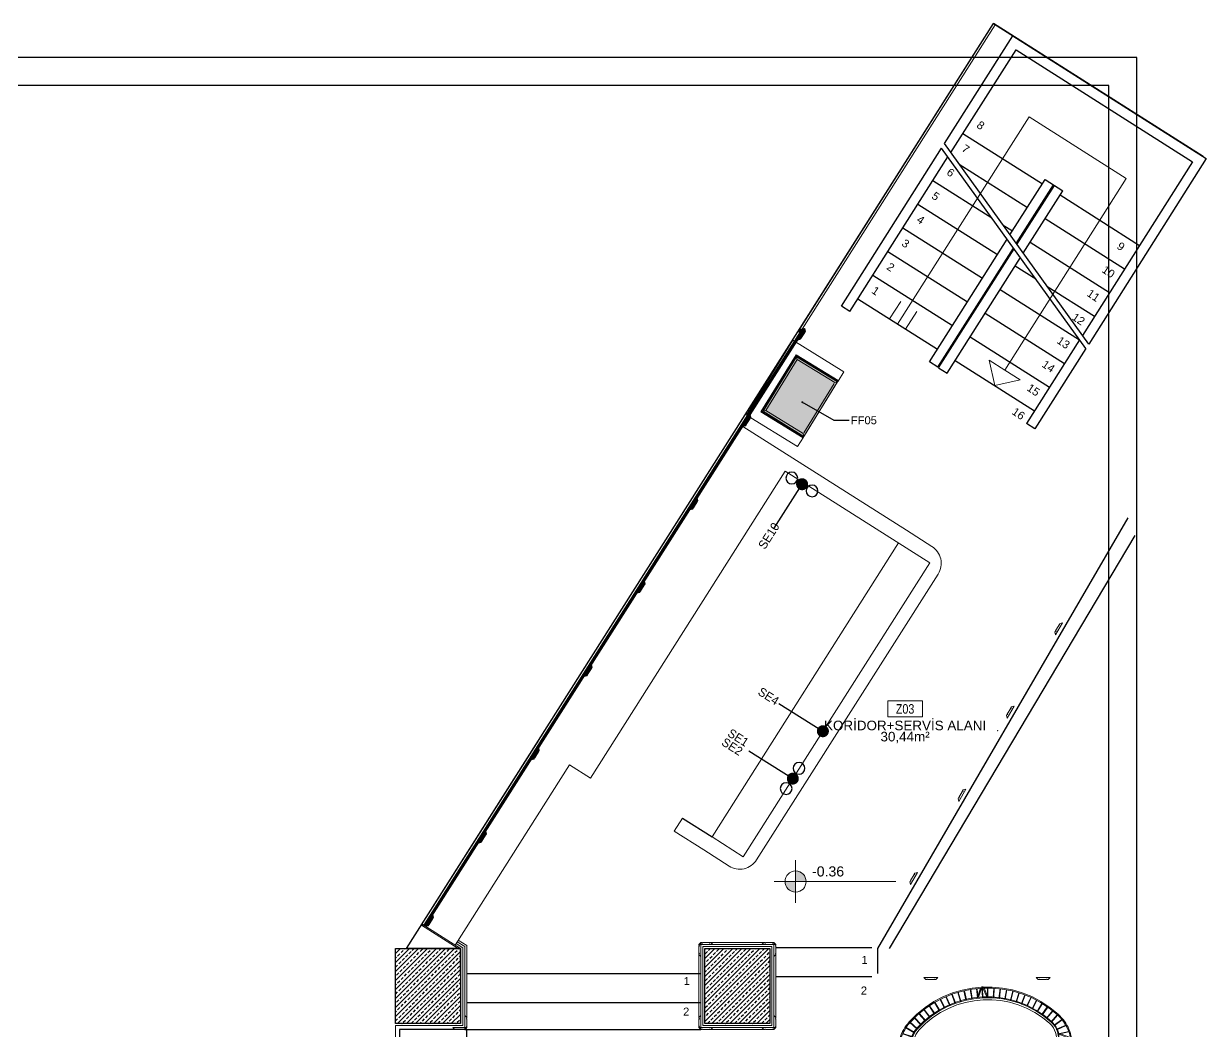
# Model space of a CAD drawing. Header units: centimetres. Extents: x 10243 to 22741, y 2279 to 4414.
# Drawn here: x 21559 to 22741, y 3264 to 4271 of the extents above; entities that cross this region are included whole.
import ezdxf
from ezdxf import colors
from ezdxf.entities.mleader import LeaderData, LeaderLine
from ezdxf.enums import TextEntityAlignment as Align
from ezdxf.math import Vec2, Vec3

# ---------------------------------------------------------------- set-up
doc = ezdxf.new("R2010")
doc.units = ezdxf.units.CM
doc.header["$MEASUREMENT"] = 0
doc.set_wipeout_variables(frame=1)
doc.linetypes.add('DASHDOT', pattern=[25.4, 12.7, -6.35, 0, -6.35])
doc.linetypes.add('DASHED2', pattern=[0.375, 0.25, -0.125])
for name, color, linetype, lineweight in [('Auto_ince', 251, 'Continuous', 5), ('Auto_Tefriş', 32, 'Continuous', 15), ('Auto_Tefriş_2', 26, 'Continuous', 9), ('wipeout', 254, 'Continuous', 9), ('xxx_Auto_Betonarme', 6, 'Continuous', 30), ('xxx_Auto_Betonarme_Tarama', 222, 'Continuous', 30), ('xxx_Auto_Duvar_Alcipan', 51, 'Continuous', 20), ('xxx_Auto_Duvar_Duvar Plan Kesit', 7, 'Continuous', 30), ('xxx_Auto_Kaplama_Ahşap', 34, 'Continuous', 13), ('xxx_Auto_Kaplama_Ahşap Tarama', 16, 'Continuous', 5), ('xxx_Auto_Kaplama_Mermer', 33, 'Continuous', 13), ('xxx_Auto_Merdiven_Merdiven', 163, 'Continuous', 15), ('xxx_Auto_Olcu_Ic', 33, 'Continuous', 15), ('xxx_Auto_Tefris_Silik', 252, 'Continuous', 13), ('xxx_Auto_Yardimci_Isaret Genel', 51, 'Continuous', 9), ('xxx_Auto_Yardimci_Isaret Tag Mekan', 30, 'Continuous', 9), ('xxx_Auto_Yardimci_Kot', 253, 'Continuous', 18)]:
    doc.layers.add(name, color=color, linetype=linetype, lineweight=lineweight)
for name, color, linetype in [('MUTFAKEKİPMAN', 1, 'Continuous'), ('S2000-019 Su Tes İşaretler', 5, 'Continuous'), ('SIH', 4, 'Continuous'), ('SU', 152, 'Continuous'), ('wall', 4, 'Continuous')]:
    doc.layers.add(name, color=color, linetype=linetype)
for name, color, linetype, lineweight, true_color in [('xxx_Auto_Kaplama_Mermer Tarama', 7, 'Continuous', 5, 0x878787), ('xxx_Auto_Mobilya_Deri', 7, 'Continuous', 13, 0x666666), ('xxx_Auto_Tefris_Tefris', 7, 'Continuous', 15, 0x666666)]:
    doc.layers.add(name, color=color, linetype=linetype, lineweight=lineweight, true_color=true_color)
doc.styles.add('AUTOBAN', font='')
doc.styles.get("Standard").update_dxf_attribs({"font": 'arial.ttf'})
doc.styles.add('TAKSİM', font='GOTHIC.TTF', dxfattribs={"height": 20})
doc.styles.add('text1', font='arial.ttf')
doc.styles.add('text2', font='arial.ttf', dxfattribs={"width": 0.8})
doc.styles.get('AUTOBAN').set_extended_font_data('Helvetica Normal Tr')
pattern_1 = [(45, (8471.197, 35142.5645), (-4.4901281, 4.4901281), []), (45, (8475.687, 35142.5645), (-4.4901281, 4.4901281), [3.175, -1.5875])]

# ---------------------------------------------------------------- blocks, each defined once
blk = doc.blocks.new('mahal no')
at = {"layer": 'xxx_Auto_Yardimci_Isaret Tag Mekan'}
blk.add_lwpolyline([(49681.82, 27007.28), (49710.62, 27007.28), (49710.62, 26994.08), (49681.82, 26994.08)], close=True, dxfattribs=at)
at = {"layer": 'xxx_Auto_Yardimci_Isaret Tag Mekan', "color": 7, "style": 'text2', "width": 0.8}
blk.add_attdef('10000', text='', height=8, dxfattribs=at).set_placement((49696.22, 27000.68), align=Align.MIDDLE)
at = {"layer": 'xxx_Auto_Yardimci_Isaret Tag Mekan', "color": 7, "style": 'text1'}
for tag, p in [('MAHAL', (49696.22, 26987.88)), ('M²', (49696.22, 26976.92))]:
    blk.add_attdef(tag, text='', height=8, dxfattribs=at).set_placement(p, align=Align.MIDDLE)
blk = doc.blocks.new('kasa')
at = {"layer": 'xxx_Auto_Kaplama_Mermer Tarama'}
h = blk.add_hatch(dxfattribs=at)
h.set_pattern_fill('AR-CONC', color=256, scale=0.5)
h.set_pattern_definition([(50, (-66709.7126, -23851.3162), (3.58630091, -0.31376067), [0.375, -4.125]), (355, (-66709.7126, -23851.3162), (-0.69375667, 3.76096067), [0.3, -3.3]), (100.4514445, (-66709.4138, -23851.3424), (2.89254423, 3.44719995), [0.31870096, -3.50571056]), (46.1842, (-66709.7126, -23850.3162), (5.33620665, -0.8275964), [0.5625, -6.1875]), (96.6356355, (-66709.268, -23850.385), (4.67330973, 4.870593), [0.4780517, -5.2585688]), (351.184164, (-66709.7126, -23850.316), (4.67330973, 4.870593), [0.45, -4.95]), (21, (-66709.2126, -23850.5662), (2.98453526, -2.01309445), [0.375, -4.125]), (326, (-66709.2126, -23850.5662), (1.21657666, 3.62575023), [0.3, -3.3]), (71.451445, (-66708.964, -23850.734), (4.20111188, 1.61265576), [0.31870095, -3.50571056]), (37.5, (-66709.7126, -23851.3162), (0.060799277, 1.66446927), [0, -3.26, 0, -3.35, 0, -3.3125]), (7.5, (-66709.7126, -23851.3162), (1.315347687, 1.97205856), [0, -1.91, 0, -3.185, 0, -1.2625]), (327.5, (-66710.8276, -23851.3162), (2.66911218, -0.112774359), [0, -1.25, 0, -3.9, 0, -5.175]), (317.5, (-66711.3276, -23851.3162), (2.91593085, 0.50052491), [0, -1.625, 0, -2.59, 0, -3.675])])
h.paths.add_polyline_path([(1693.6, 2606.8), (1629.6, 2606.8), (1629.6, 2654.8), (1693.6, 2654.8)])
at = {"layer": 'xxx_Auto_Kaplama_Ahşap'}
for p, q in [((1617.6, 2666.8, 0), (1617.6, 2606.8, 0)), ((1617.6, 2666.8, 0), (1705.6, 2666.8, 0)), ((1705.6, 2666.8, 0), (1705.6, 2606.8, 0)), ((1628.6, 2606.8, 0), (1617.6, 2606.8, 0)), ((1705.6, 2606.8, 0), (1694.6, 2606.8, -2.7))]:
    blk.add_line(p, q, dxfattribs=at)
at = {"layer": 'xxx_Auto_Kaplama_Ahşap', "elevation": 0}
blk.add_lwpolyline([(1695.1, 2606.8), (1695.1, 2656.3), (1628.1, 2656.3), (1628.1, 2606.8)], dxfattribs=at)
at = {"layer": 'xxx_Auto_Kaplama_Mermer'}
for p, q in [((1628.6, 2655.8, 0), (1628.6, 2606.8, 0)), ((1694.6, 2655.8, -2.7), (1628.6, 2655.8, 0)), ((1629.6, 2654.8, 0), (1629.6, 2606.8, 0)), ((1693.6, 2654.8, -2.7), (1629.6, 2654.8, 0)), ((1631.6, 2652.8, 0), (1631.6, 2608.8, 0)), ((1691.6, 2652.8, -2.7), (1631.6, 2652.8, 0)), ((1691.6, 2652.8, -2.7), (1694.6, 2655.8, -2.7)), ((1691.6, 2652.8, -2.7), (1691.6, 2608.8, -2.7)), ((1693.6, 2654.8, -2.7), (1693.6, 2606.8, -2.7)), ((1694.6, 2655.8, -2.7), (1694.6, 2606.8, -2.7)), ((1629.6, 2606.8, 0), (1631.6, 2608.8, 0)), ((1692.6, 2606.8, -2.7), (1630.6, 2606.8, 0)), ((1693.6, 2606.8, -2.7), (1691.6, 2608.8, -2.7))]:
    blk.add_line(p, q, dxfattribs=at)
for points, elevation in [([(1631.6, 2652.8), (1629.6, 2654.8), (1628.6, 2655.8)], 0), ([(1628.6, 2606.8), (1629.6, 2606.8)], 0), ([(1694.6, 2606.8), (1693.6, 2606.8)], -2.7)]:
    blk.add_lwpolyline(points, dxfattribs=dict(at, elevation=elevation))
at = {"layer": 'xxx_Auto_Kaplama_Mermer Tarama'}
blk.add_line((1632.6, 2608.8, 0), (1690.6, 2608.8, -2.7), dxfattribs=at)
at = {"layer": 'xxx_Auto_Kaplama_Mermer Tarama', "elevation": -2.7}
blk.add_lwpolyline([(1693.6, 2606.8), (1629.6, 2606.8), (1629.6, 2654.8), (1693.6, 2654.8)], close=True, dxfattribs=at)
blk = doc.blocks.new('Sun köşe')
at = {"linetype": 'Continuous'}
blk.add_wipeout([(-42.1, 15.7), (-47, 16.3), (-53.3, 16.7), (-59.4, 16.2), (-63.6, 15.9), (-66.2, 19.8), (-65.9, 23.9), (-66.3, 27.2), (-67.5, 29.3), (-70.9, 33.6), (-72, 35.2), (-72.9, 36.7), (-73.8, 38.7), (-74.5, 42.5), (-74.9, 45.3), (-74.6, 47.9), (-74.3, 51.1), (-73.7, 53.7), (-71.3, 57.7), (-68.6, 61.7), (-65.7, 65.4), (-61.9, 69), (-59.6, 70.6), (-57.3, 71.9), (-53.8, 73.5), (-49.4, 74.6), (-46.4, 74.9), (-42.4, 75.6), (-38.9, 75.9), (-34.1, 75.8), (-29.6, 74.8), (-26.1, 74), (-21.1, 73.9), (-16.9, 73.9), (-14.1, 73.3), (-12.5, 73), (-9.9, 71.4), (-8.1, 71.2), (-4.5, 70.7), (0.6, 69.7), (4, 68.3), (7.8, 66.2), (11.1, 64.1), (14.5, 62.1), (18.4, 59.6), (20.6, 58.3), (25, 55.5), (27.7, 53.4), (29.8, 51.3), (32.8, 48.5), (35.2, 46.3), (36.6, 44.9), (38.4, 43.1), (46.3, 33.4), (46.9, 32.8), (50.7, 27.3), (53, 23.5), (55.6, 18.2), (58.2, 12.6), (60.8, 7.8), (62.4, 2.7), (63.8, -2.8), (65.9, -11.9), (67.7, -22.4), (68, -29.6), (67.1, -36.4), (66.3, -41.2), (65.8, -45.5), (63.4, -50.5), (60.7, -55.1), (53.2, -63.4), (50.4, -64.8), (46, -66.5), (41.5, -67.6), (38.6, -67.8), (34.3, -67.5), (30.7, -65.8), (25.2, -63.2), (21.9, -60.3), (18.5, -57.2), (16.1, -55.3), (14.3, -55.7), (11.9, -56.9), (9.9, -55.1), (10.2, -52.4), (11.9, -48.4), (12.6, -44.5), (11, -40.4), (10.2, -36.5), (9.5, -31.5), (9.6, -25.9), (8.2, -19.4), (7, -14.6), (4.6, -9.3), (2.4, -4.7), (-3, 1.7), (-7.5, 6.5), (-14.2, 11.3), (-20.6, 14.6), (-29.8, 16.6), (-36.5, 17.2)], dxfattribs=at).dxf.layer = 'wipeout'
at = {"layer": 'Auto_ince'}
for points in [[(-51.4, 71.1), (-47.3, 61.9, -1), (-47.7, 61.7), (-51.8, 70.9)], [(-44.8, 72.6), (-42.8, 63.3, -1), (-43.3, 63.2), (-45.3, 72.5)], [(-38.1, 73.1), (-38.1, 63.7, -1), (-38.6, 63.7), (-38.6, 73.1)], [(-31.7, 72.8), (-32.3, 63.5, -1), (-32.8, 63.5), (-32.2, 72.9)], [(-25.4, 72.2), (-26.5, 63, -1), (-27, 63), (-25.9, 72.3)], [(-19.1, 71.3), (-20.8, 62.1, -1), (-21.3, 62.2), (-19.6, 71.4)], [(-63.7, 64.4), (-54.9, 56.4, -1), (-55.2, 56.1), (-64.1, 64)], [(-63.7, 64.4), (-54.9, 56.4, -1), (-55.2, 56.1), (-64.1, 64)], [(-57.8, 68.4), (-51.4, 59.6, -1), (-51.8, 59.3), (-58.2, 68.1)], [(-12.9, 69.9), (-15.1, 60.8, -1), (-15.6, 60.9), (-13.3, 70)], [(-6.7, 68.2), (-9.5, 59.2, -1), (-10, 59.4), (-7.2, 68.3)], [(-0.7, 66), (-4.1, 57.3, -1), (-4.5, 57.5), (-1.2, 66.2)], [(5.2, 63.6), (1.3, 55, -1), (0.8, 55.3), (4.7, 63.8)], [(10.9, 60.7), (6.5, 52.5, -1), (6, 52.7), (10.4, 61)], [(10.9, 60.7), (6.5, 52.5, -1), (6, 52.7), (10.4, 61)], [(-71.9, 52.4), (-59.7, 48.4, -1), (-59.8, 47.9), (-72, 51.9)], [(-68.6, 59), (-57.7, 52.7, -1), (-58, 52.2), (-68.9, 58.6)], [(16.4, 57.5), (11.5, 49.6, -1), (11.1, 49.8), (16, 57.8)], [(21.7, 54), (16.3, 46.4, -1), (15.9, 46.7), (21.3, 54.3)], [(26.8, 50.2), (21, 42.9, -1), (20.6, 43.2), (26.4, 50.5)], [(-72.8, 45.1), (-60.7, 43.8, -1), (-60.8, 43.3), (-72.8, 44.6)], [(-71.2, 38), (-60.8, 39.1, -1), (-60.7, 38.6), (-71, 37.5)], [(31.7, 46.1), (25.4, 39.1, -1), (25, 39.5), (31.3, 46.4)], [(32.1, 33.2), (35.9, 41.9, 0.066927), (35.4, 42.5, 0.066927), (34.8, 43), (26.1, 39.2)], [(35.3, 42.7), (28.6, 36.1, 1), (29, 35.7), (35.6, 42.3)], [(39, 38.7), (32.1, 32.5, 1), (32.4, 32.1), (39.4, 38.3)], [(-67.7, 31.9), (-59.8, 34.5, -1), (-59.7, 34), (-67.3, 31.5)], [(-63, 27.3), (-58, 30.2, -1), (-57.7, 29.7), (-62.5, 26.9)], [(-57.9, 23.9), (-55.2, 26.3, -1), (-54.9, 26), (-57.4, 23.7)], [(43.2, 33.9), (35.8, 28, 1), (36.2, 27.6), (43.5, 33.5)], [(47, 28.8), (39.3, 23.4, 1), (39.6, 23), (47.3, 28.4)], [(50.5, 23.4), (42.5, 18.6, 1), (42.8, 18.1), (50.8, 23)], [(53.7, 17.9), (45.4, 13.5, 1), (45.6, 13.1), (53.9, 17.5)], [(53.7, 17.9), (45.4, 13.5, 1), (45.6, 13.1), (53.9, 17.5)], [(56.5, 12.2), (48, 8.3, 1), (48.2, 7.9), (56.7, 11.7)], [(59, 6.3), (50.3, 3, 1), (50.4, 2.5), (59.2, 5.9)], [(61.1, 0.3), (52.2, -2.5, 1), (52.3, -3), (61.3, -0.2)], [(62.8, -5.8), (53.8, -8.1, 1), (53.9, -8.6), (63, -6.3)], [(64.2, -12), (55, -13.7, 1), (55.1, -14.2), (64.3, -12.5)], [(65.2, -18.3), (55.9, -19.5, 1), (56, -20), (65.3, -18.8)], [(65.8, -24.7), (56.5, -25.3, 1), (56.5, -25.7), (65.8, -25.2)], [(66, -31), (56.7, -31, 1), (56.7, -31.5), (66, -31.5)], [(61.3, -50.7), (52.5, -44.3, 1), (52.2, -44.7), (61.1, -51.2)], [(64, -44.3), (54.8, -40.2, 1), (54.6, -40.7), (63.9, -44.8)], [(65.5, -37.7), (56.2, -35.7, 1), (56.1, -36.2), (65.5, -38.2)], [(16.9, -50.8), (19.3, -48.2, 1), (18.9, -47.9), (16.6, -50.4)], [(20.2, -55.9), (23.1, -50.9, 1), (22.7, -50.7), (19.9, -55.5)], [(24.9, -60.6), (27.4, -52.8, 1), (27, -52.6), (24.5, -60.3)], [(30.9, -64.2), (32, -53.7, 1), (31.6, -53.6), (30.5, -64)], [(38, -65.8), (36.8, -53.6, 1), (36.3, -53.7), (37.5, -65.7)], [(45.3, -64.8), (41.3, -52.6, 1), (40.9, -52.8), (44.8, -65)], [(51.9, -61.6), (45.6, -50.7, 1), (45.2, -50.9), (51.5, -61.9)], [(57.3, -56.7), (49.4, -47.9, 1), (49, -48.2), (57, -57.1)]]:
    blk.add_lwpolyline(points, format="xyb", dxfattribs=at)
at = {"layer": 'Auto_ince', "elevation": -0.1}
for points in [[(-62.5, 62.7, 0.036875), (-62.8, 62.1, 0.165812), (-62.8, 61.6), (-59, 53.4)], [(-53, 60.9), (-60.6, 64, 0.165812), (-61.1, 64, 0.083801), (-62.1, 63.2, 0.014346), (-62.2, 63.1, 0.014346)], [(-57.9, 53.4), (-61.8, 61.9, -0.006156), (-61.8, 62, -0.006156)], [(-61.5, 62.4, -0.016823), (-61.4, 62.5, -0.066927), (-60.8, 63), (-52.2, 59.5)], [(-54, 21.1), (-60.6, 18.4, -0.165812), (-61.1, 18.4, -0.083801), (-62.1, 19.2, -0.083801), (-62.8, 20.3, -0.165812), (-62.8, 20.8), (-61, 24.6)], [(-60.2, 24.1), (-61.8, 20.5, 0.066927), (-61.4, 19.9, 0.066927), (-60.8, 19.4), (-55.3, 21.6)], [(14, -47), (11.4, -53.5, 0.165812), (11.4, -54, 0.083801), (12.1, -55, 0.083801), (13.2, -55.8, 0.165812), (13.7, -55.8), (17.6, -54)], [(55.3, -54.5, 0.016823), (55.5, -54.3, 0.066927), (55.9, -53.7), (52.5, -45.2)], [(53.8, -45.9), (56.9, -53.5, -0.165812), (56.9, -54, -0.083801), (56.1, -55.1, -0.014346), (56, -55.2, -0.014346)], [(17, -53.1), (13.4, -54.8, -0.066927), (12.8, -54.3, -0.066927), (12.3, -53.7), (14.6, -48.3)], [(46.3, -50.8), (54.8, -54.8, 0.008603), (54.9, -54.7, 0.008603)], [(55.6, -55.5, -0.038696), (55.1, -55.8, -0.165812), (54.6, -55.8), (46.3, -52)]]:
    blk.add_lwpolyline(points, format="xyb", dxfattribs=at)
for points in [[(-53, 60.9), (-52.1, 60.6)], [(-60.6, 25.6), (-59, 29)], [(-57.9, 29), (-59.7, 25)], [(-54, 22.1), (-52.2, 22.9)], [(-51.3, 22.2), (-52.6, 21.6)], [(15.1, -44.2), (14.6, -45.6)], [(15.1, -47), (15.8, -45.2)], [(22, -50.8), (18, -52.7)], [(18.5, -53.5), (21.9, -51.9)]]:
    blk.add_lwpolyline(points, dxfattribs=at)
at = {"layer": 'Auto_ince', "linetype": 'DASHED2', "ltscale": 0.025, "elevation": -0.1}
blk.add_lwpolyline([(-59, 53.4), (-58.6, 52.6)], dxfattribs=at)
at = {"layer": 'Auto_ince'}
for points in [[(25.3, 39.9), (25.5, 40)], [(26.6, 40.5), (34.2, 43.8)], [(36.7, 41.2), (32.8, 32.4)]]:
    blk.add_lwpolyline(points, dxfattribs=at)
for centre, radius, start, end in [((-61.7, 62.9, -0.1), 1, 183.1698, 203.5457), ((-61.7, 62.9, -0.1), 1, 69.1042, 150.0754), ((-61.7, 62.9, -0.1), 1, 265.714, 272.8302), ((-61.7, 62.9, -0.1), 1, 305.9246, 6.8349), ((-38.3, 41.2), 23, 126.6228, 137.3772), ((35.8, 42.8), 1, 174.4395, 210.6562), ((35.8, 42.8), 1, 239.6113, 275.5605), ((35.8, 42.8), 1, 344.7756, 105.2244), ((-61.7, 19.5, -0.1), 1, 156.4543, 290.8958), ((-61.7, 19.5, -0.1), 1, 353.1651, 94.286), ((12.5, -54.7, -0.1), 1, 159.1042, 293.5457), ((12.5, -54.7, -0.1), 1, 355.714, 96.8349), ((55.8, -54.7, -0.1), 1, 174.9596, 184.2674), ((55.8, -54.7, -0.1), 1, 83.1465, 144.0568), ((55.8, -54.7, -0.1), 1, 246.4357, 269.0404), ((55.8, -54.7, -0.1), 1, 299.906, 20.8772)]:
    blk.add_arc(centre, radius, start, end, dxfattribs=at)
at = {"layer": 'Auto_Tefriş', "elevation": -0.1}
for points in [[(-51.3, 60.2), (-52.1, 60.6)], [(-58.6, 52.6), (-58.5, 52.3)], [(-58.6, 29.8), (-58.5, 30.1)], [(53.1, -44.2), (53.5, -45.1)], [(22.7, -51.6), (23, -51.4)], [(45.5, -51.6), (45.2, -51.4)]]:
    blk.add_lwpolyline(points, dxfattribs=at)
at = {"layer": 'Auto_Tefriş'}
for centre, radius, start, end in [((-38.3, -31.3), 105.4, 0, 90), ((-38.3, -31.3), 104.4, 0, 90), ((-38.3, 41.2), 23, 126.6228, 149.3772), ((-38.3, 41.2), 23, 114.6228, 125.3772), ((-38.3, 41.2), 23, 102.6228, 113.3772), ((-38.3, 41.2), 23, 90.6228, 101.3772), ((-38.3, -31.3), 95.5, 0, 90), ((-38.3, 41.2), 23, 162.6228, 173.3772), ((-38.3, 41.2), 23, 150.6228, 161.3772), ((-38.3, 41.2), 23, 138.6228, 149.3772), ((-38.3, 41.2), 23, 174.6228, 185.3772), ((-38.3, 41.2), 23, 186.6228, 197.3772), ((-38.3, 41.2), 23, 198.6228, 209.3772), ((-38.3, 41.2), 23, 210.6228, 221.3772), ((-38.3, 41.2), 23, 222.6228, 245.7388), ((-38.3, -31.3), 49.5, 0, 90), ((34.2, -31.3), 23, 348.6228, 359.3772), ((34.2, -31.3), 23, 204.2612, 227.3772), ((34.1, -31.3), 23, 312.6042, 323.3586), ((34.2, -31.3), 23, 324.6228, 335.3772), ((34.2, -31.3), 23, 336.6228, 347.3772), ((34.2, -31.3), 23, 228.6228, 239.3772), ((34.2, -31.3), 23, 240.6228, 251.3772), ((34.2, -31.3), 23, 252.6228, 263.3772), ((34.2, -31.3), 23, 264.6228, 275.3772), ((34.2, -31.3), 23, 276.6228, 287.3772), ((34.2, -31.3), 23, 288.6228, 299.3772), ((34.1, -31.3), 23, 300.6042, 311.3586)]:
    blk.add_arc(centre, radius, start, end, dxfattribs=at)
at = {"layer": 'Auto_Tefriş', "extrusion": (0, 0, -1)}
blk.add_ellipse((-38.3, 46.1), major_axis=(-34.5, 0), ratio=0.781001, start_param=4.882437, end_param=7.853982, dxfattribs=at)
at = {"layer": 'Auto_Tefriş'}
blk.add_ellipse((39.1, -31.3), major_axis=(0, -34.5), ratio=0.781001, start_param=4.712389, end_param=7.853982, dxfattribs=at)
for points in [[(-38.3, 18.2), (-41.3, 18.2), (-44.2, 18.5), (-50, 19.6), (-53, 20.6), (-58.4, 23), (-61, 24.5), (-65.5, 27.9), (-67.4, 29.9), (-70.6, 34.2), (-71.8, 36.5), (-73.4, 41.3), (-73.8, 43.7), (-73.8, 46.1), (-73.8, 47.7), (-73.7, 49.3), (-72.8, 53.3), (-71.8, 55.7), (-69.2, 60.2), (-67.4, 62.3), (-63.4, 66.1), (-61, 67.8), (-55.8, 70.6), (-53, 71.7), (-47.1, 73.3), (-44, 73.8), (-40, 74), (-39.2, 74.1), (-38.3, 74.1)], [(11.2, -31.3), (11.2, -34.2), (11.4, -37.1), (12.6, -43), (13.5, -45.9), (15.9, -51.4), (17.4, -53.9), (20.9, -58.4), (22.9, -60.4), (27.2, -63.5), (29.5, -64.8), (34.2, -66.4), (36.7, -66.8), (39.1, -66.8), (40.7, -66.8), (42.2, -66.6), (46.2, -65.7), (48.6, -64.8), (53.2, -62.1), (55.3, -60.4), (59, -56.3), (60.7, -54), (63.5, -48.8), (64.6, -46), (66.3, -40.1), (66.8, -37), (67, -33), (67, -32.1), (67, -31.3)]]:
    blk.add_open_spline(points, degree=3, knots=[4.712389, 4.712389, 4.712389, 4.712389, 4.960422, 4.960422, 5.226706, 5.226706, 5.492989, 5.492989, 5.759273, 5.759273, 6.025556, 6.025556, 6.283185, 6.283185, 6.283185, 6.450503, 6.450503, 6.716786, 6.716786, 6.98307, 6.98307, 7.249353, 7.249353, 7.515637, 7.515637, 7.781921, 7.781921, 7.853982, 7.853982, 7.853982, 7.853982], dxfattribs=at)
at = {"layer": 'Auto_Tefriş_2', "elevation": -0.1}
for points in [[(-50.6, 59.5, 0.012511), (-50.6, 59.5, 0.012511)], [(-50.6, 23, -0.012511), (-50.6, 22.9, -0.012511)], [(15.9, -43.6, 0.012511), (15.9, -43.5, 0.012511)], [(52.4, -43.6, -0.012511), (52.4, -43.6, -0.012511)]]:
    blk.add_lwpolyline(points, format="xyb", dxfattribs=at)
at = {"layer": 'Auto_Tefriş_2'}
blk.add_arc((49.2, -48), 0.25, 42, 222, dxfattribs=at)
at = {"layer": 'xxx_Auto_Mobilya_Deri'}
blk.add_lwpolyline([(12, -31.5, 0.414214), (-38.2, 18.8, -1.000001), (-38.2, 63.3, -0.414203), (56.5, -31.5, -1.00001)], format="xyb", close=True, dxfattribs=at)
at = {"layer": 'xxx_Auto_Tefris_Silik', "lineweight": 0}
blk.add_lwpolyline([(14, -31.5, 0.414214), (-38.2, 20.8, -1.000001), (-38.2, 61.3, -0.414203), (54.5, -31.5, -1.00001), (14, -31.5, -1.00001)], format="xyb", dxfattribs=at)
blk = doc.blocks.new('merdiven')
at = {"layer": 'xxx_Auto_Merdiven_Merdiven', "lineweight": 30}
for points in [[(140082, -309912), (140766, -308835), (142699, -310062), (141523, -311916)], [(140145, -310000), (140797, -308973), (142561, -310093), (141460, -311829)], [(141523, -311916), (140082, -309912)], [(140266, -309809), (141060, -310313)], [(139051, -311537), (140053, -309958)], [(141494, -311962), (140053, -309958)], [(139136, -311591), (140116, -310045)], [(140229, -310117), (140910, -310549)], [(140736, -310823), (141087, -310270)], [(141087, -310270), (141264, -310383)], [(139966, -310282), (140554, -310655)], [(140799, -310910), (141171, -310324)], [(140806, -310919), (141180, -310329)], [(140869, -311006), (141264, -310383)], [(141237, -310425), (142031, -310929)], [(139816, -310518), (140610, -311022)], [(140668, -310727), (140760, -310785)], [(141087, -310662), (141881, -311165)], [(139666, -310755), (140460, -311258)], [(139930, -312094), (140708, -310868)], [(140014, -312148), (140770, -310956)], [(140022, -312153), (140777, -310964)], [(140937, -310898), (141731, -311402)], [(139516, -310991), (140310, -311495)], [(140107, -312207), (140840, -311052)], [(140787, -311134), (140993, -311265)], [(139366, -311228), (140160, -311731)], [(141106, -311337), (141581, -311638)], [(140637, -311371), (141431, -311874)], [(139136, -311591), (139051, -311537)], [(139216, -311464), (140010, -311968)], [(140487, -311607), (141281, -312111)], [(140337, -311844), (141131, -312347)], [(141431, -311874), (140901, -312710)], [(141494, -311962), (140985, -312764), (140901, -312710)], [(140014, -312148), (139930, -312094)], [(140022, -312153), (140107, -312207)], [(140187, -312080), (140981, -312584)]]:
    blk.add_lwpolyline(points, dxfattribs=at)
at = {"layer": 'xxx_Auto_Merdiven_Merdiven'}
for points in [[(140266, -309809), (140797, -308973)], [(139613, -311716), (140928, -309643)], [(140928, -309643), (141899, -310259)], [(140683, -312176), (141899, -310259)], [(139645, -311490), (139533, -311665)], [(139804, -311591), (139693, -311766)], [(140583, -312332), (140528, -312077), (140683, -312176)], [(140583, -312332), (140838, -312274), (140683, -312176)]]:
    blk.add_lwpolyline(points, dxfattribs=at)
at = {"layer": 'xxx_Auto_Merdiven_Merdiven', "char_height": 80, "width": 246.85, "attachment_point": 1, "rotation": 325.9365, "style": 'AUTOBAN'}
for s, insert in [('8', (140440, -309678)), ('7', (140290, -309914)), ('6', (140140, -310150)), ('5', (139990, -310387)), ('4', (139840, -310623)), ('3', (139690, -310860)), ('9', (141842, -310889)), ('2', (139540, -311096)), ('10', (141692, -311125)), ('1', (139390, -311333)), ('11', (141542, -311362)), ('12', (141392, -311598)), ('13', (141242, -311834)), ('14', (141092, -312071)), ('15', (140942, -312307)), ('16', (140792, -312544))]:
    blk.add_mtext(s, dxfattribs=dict(at, insert=insert))
blk = doc.blocks.new('çıta')
at = {"layer": 'xxx_Auto_Kaplama_Ahşap'}
blk.add_lwpolyline([(2452.1, 1964.1), (2466.1, 1964.1), (2464.1, 1962.1), (2463.1, 1962.1), (2463.1, 1962.6), (2462.6, 1962.6), (2462.6, 1962.1), (2455.6, 1962.1), (2455.6, 1962.6), (2455.1, 1962.6), (2455.1, 1962.1), (2454.1, 1962.1), (2452.1, 1964.1)], dxfattribs=at)
blk = doc.blocks.new('_Dot')
at = {"color": 0, "linetype": 'ByBlock', "lineweight": -2}
blk.add_line((-0.5, 0), (-1, 0), dxfattribs=at)
at = {"color": 0, "linetype": 'ByBlock', "const_width": 0.5}
blk.add_lwpolyline([(-0.25, 0, 1), (0.25, 0, 1)], format="xyb", close=True, dxfattribs=at)
blk = doc.blocks.new('A$C7E7D3E18')
at = {"layer": 'SIH', "linetype": 'Continuous', "const_width": 6}
blk.add_lwpolyline([(3, 6, 1), (9, 6, 1)], format="xyb", close=True, dxfattribs=at)
blk = doc.blocks.new('A$C6E87713E')
at = {"layer": 'S2000-019 Su Tes İşaretler'}
for centre in [(5.9, 6.3), (29.9, 6.3)]:
    blk.add_circle(centre, 5.89, dxfattribs=at)
blk.add_blockref('A$C7E7D3E18', (11.9, 0))

msp = doc.modelspace()

# ---------------------------------------------------------------- hatches: boundary and pattern name
at = {"layer": 'xxx_Auto_Betonarme_Tarama', "lineweight": 30}
h = msp.add_hatch(dxfattribs=at)
h.set_pattern_fill('ANSI33', color=256)
h.set_pattern_definition(pattern_1)
h.paths.add_polyline_path([(21930.53, 3346.41), (21995.53, 3346.41), (21995.53, 3271.41), (21930.53, 3271.41)])
h = msp.add_hatch(dxfattribs=at)
h.set_pattern_fill('ANSI33', color=256)
h.set_pattern_definition(pattern_1)
h.paths.add_polyline_path([(22239.84, 3346.41), (22304.84, 3346.41), (22304.84, 3271.41), (22239.84, 3271.41)])
at = {"layer": 'xxx_Auto_Kaplama_Ahşap Tarama', "ltscale": 5}
h = msp.add_hatch(dxfattribs=at)
h.set_pattern_fill('ANSI37', color=256, scale=5, angle=327.60909)
h.set_pattern_definition([(12.609092, (28068.3949, -5035.6752), (-0.13643631, 0.609926334), []), (102.609092, (28068.3949, -5035.6752), (-0.609926334, -0.13643631), [])])
h.paths.add_polyline_path([(21958.72, 3369.77), (22335.44, 3963.59), (22338.21, 3964.21), (21960.41, 3368.69)])
at = {"layer": 'xxx_Auto_Kaplama_Ahşap Tarama', "linetype": 'Continuous'}
h = msp.add_hatch(dxfattribs=at)
h.set_pattern_fill('ANSI37', color=256, scale=0.2, angle=-32.39091)
h.set_pattern_definition([(12.6090917, (22080.4844, -14727.34435), (-0.138619291, 0.619685156), []), (102.6090917, (22080.4844, -14727.34435), (-0.619685156, -0.138619291), [])])
h.paths.add_polyline_path([(22339.72, 3966.6), (22340.34, 3963.84), (22339.81, 3963), (22339.38, 3963.26), (22339.12, 3962.84), (22339.54, 3962.57), (22335.79, 3956.66), (22335.37, 3956.93), (22335.1, 3956.51), (22335.52, 3956.24), (22334.99, 3955.4), (22332.23, 3954.78)])
at = {"layer": 'xxx_Auto_Kaplama_Ahşap Tarama'}
h = msp.add_hatch(dxfattribs=at)
h.set_pattern_fill('_USER', color=256, scale=14, angle=90, pattern_type=0)
h.set_pattern_definition([(90, (20233.03, -1373.094), (-14, 1e-14), [])])
h.paths.add_polyline_path([(22334.2, 3965.37), (22332.69, 3962.98), (22338.21, 3964.21), (22339.72, 3966.6)])
at = {"layer": 'xxx_Auto_Kaplama_Ahşap Tarama', "linetype": 'Continuous', "ltscale": 50}
h = msp.add_hatch(dxfattribs=at)
h.set_pattern_fill('ANSI37', color=256, scale=5, angle=-32.39091)
h.set_pattern_definition([(12.609092, (20233.02964, -1373.094), (-0.13643631, 0.609926334), []), (102.609092, (20233.02964, -1373.094), (-0.609926334, -0.13643631), [])])
h.paths.add_polyline_path([(22334.2, 3965.37), (22332.69, 3962.98), (22338.21, 3964.21), (22339.72, 3966.6)])
at = {"layer": 'xxx_Auto_Kaplama_Ahşap Tarama', "linetype": 'Continuous'}
h = msp.add_hatch(dxfattribs=at)
h.set_pattern_fill('ANSI37', color=256, scale=0.2, angle=-32.39091)
h.set_pattern_definition([(12.6090917, (22025.84786, -14813.4664), (-0.138619291, 0.619685156), []), (102.6090917, (22025.84786, -14813.4664), (-0.619685156, -0.138619291), [])])
h.paths.add_polyline_path([(22285.09, 3880.48), (22285.71, 3877.72), (22285.17, 3876.87), (22284.75, 3877.14), (22284.48, 3876.72), (22284.9, 3876.45), (22281.16, 3870.54), (22280.73, 3870.81), (22280.46, 3870.39), (22280.88, 3870.12), (22280.35, 3869.27), (22277.59, 3868.66)])
h = msp.add_hatch(dxfattribs=at)
h.set_pattern_fill('ANSI37', color=256, scale=0.2, angle=-32.39091)
h.set_pattern_definition([(12.6090917, (21972.96164, -14896.82946), (-0.138619291, 0.619685156), []), (102.6090917, (21972.96164, -14896.82946), (-0.619685156, -0.138619291), [])])
h.paths.add_polyline_path([(22232.2, 3797.12), (22232.82, 3794.36), (22232.28, 3793.51), (22231.86, 3793.78), (22231.59, 3793.36), (22232.02, 3793.09), (22228.27, 3787.17), (22227.84, 3787.45), (22227.58, 3787.02), (22228, 3786.76), (22227.46, 3785.91), (22224.7, 3785.29)])
h = msp.add_hatch(dxfattribs=at)
h.set_pattern_fill('ANSI37', color=256, scale=0.2, angle=-32.39091)
h.set_pattern_definition([(12.6090917, (21920.1046, -14980.1495), (-0.138619291, 0.619685156), []), (102.6090917, (21920.1046, -14980.1495), (-0.619685156, -0.138619291), [])])
h.paths.add_polyline_path([(22179.35, 3713.8), (22179.96, 3711.04), (22179.43, 3710.19), (22179, 3710.46), (22178.74, 3710.04), (22179.16, 3709.77), (22175.41, 3703.85), (22174.99, 3704.13), (22174.72, 3703.7), (22175.14, 3703.44), (22174.61, 3702.59), (22171.85, 3701.97)])
h = msp.add_hatch(dxfattribs=at)
h.set_pattern_fill('ANSI37', color=256, scale=0.2, angle=-32.39091)
h.set_pattern_definition([(12.6090917, (21867.24453, -15063.4684), (-0.138619291, 0.619685156), []), (102.6090917, (21867.24453, -15063.4684), (-0.619685156, -0.138619291), [])])
h.paths.add_polyline_path([(22126.49, 3630.48), (22127.1, 3627.72), (22126.57, 3626.87), (22126.14, 3627.14), (22125.88, 3626.72), (22126.3, 3626.45), (22122.55, 3620.54), (22122.13, 3620.81), (22121.86, 3620.38), (22122.28, 3620.12), (22121.75, 3619.27), (22118.99, 3618.65)])
h = msp.add_hatch(dxfattribs=at)
h.set_pattern_fill('ANSI37', color=256, scale=0.2, angle=-32.39091)
h.set_pattern_definition([(12.6090917, (21814.3858, -15146.7881), (-0.138619291, 0.619685156), []), (102.6090917, (21814.3858, -15146.7881), (-0.619685156, -0.138619291), [])])
h.paths.add_polyline_path([(22073.63, 3547.16), (22074.24, 3544.4), (22073.71, 3543.55), (22073.29, 3543.82), (22073.02, 3543.4), (22073.44, 3543.13), (22069.7, 3537.22), (22069.27, 3537.49), (22069, 3537.06), (22069.42, 3536.8), (22068.89, 3535.95), (22066.13, 3535.34)])
h = msp.add_hatch(dxfattribs=at)
h.set_pattern_fill('ANSI37', color=256, scale=0.2, angle=-32.39091)
h.set_pattern_definition([(12.6090917, (21761.5271, -15230.1078), (-0.138619291, 0.619685156), []), (102.6090917, (21761.5271, -15230.1078), (-0.619685156, -0.138619291), [])])
h.paths.add_polyline_path([(22020.77, 3463.84), (22021.38, 3461.08), (22020.85, 3460.23), (22020.43, 3460.5), (22020.16, 3460.08), (22020.58, 3459.81), (22016.84, 3453.9), (22016.41, 3454.17), (22016.14, 3453.75), (22016.56, 3453.48), (22016.03, 3452.63), (22013.27, 3452.02)])
h = msp.add_hatch(dxfattribs=at)
h.set_pattern_fill('ANSI37', color=256, scale=0.2, angle=-32.39091)
h.set_pattern_definition([(12.6090917, (21708.6682, -15313.42756), (-0.138619291, 0.619685156), []), (102.6090917, (21708.6682, -15313.42756), (-0.619685156, -0.138619291), [])])
h.paths.add_polyline_path([(21967.91, 3380.52), (21968.53, 3377.76), (21967.99, 3376.91), (21967.57, 3377.18), (21967.3, 3376.76), (21967.72, 3376.49), (21963.98, 3370.58), (21963.55, 3370.85), (21963.28, 3370.43), (21963.7, 3370.16), (21963.17, 3369.31), (21960.41, 3368.7)])
at = {"layer": 'xxx_Auto_Yardimci_Kot'}
h = msp.add_hatch(color=256, dxfattribs=at)
h.dxf.hatch_style = 1
h.paths.add_polyline_path([(22330.44, 3424.05), (22330.44, 3413.49), (22341, 3413.49, 0.4142136)])
h.paths.add_polyline_path([(22330.44, 3413.49), (22319.87, 3413.49, 0.4142136), (22330.44, 3402.92)])

# ---------------------------------------------------------------- linework, layer by layer
msp.add_lwpolyline([(22217.33, 3476.87), (22246.89, 3458.12)])
at = {"layer": 'MUTFAKEKİPMAN'}
msp.add_lwpolyline([(22001.78, 3265.41), (21934.53, 3265.41), (21934.53, 3195.99), (22001.78, 3195.99)], close=True, dxfattribs=at)
at = {"layer": 'SU'}
for p, q in [((22309.14, 3766.87), (22337, 3810.77)), ((22313.83, 3591.64), (22357.74, 3563.78)), ((22283.76, 3544.24), (22327.67, 3516.38))]:
    msp.add_line(p, q, dxfattribs=at)
at = {"layer": 'xxx_Auto_Betonarme', "lineweight": 30}
for points in [[(21930.53, 3346.41), (21995.53, 3346.41), (21995.53, 3271.41), (21930.53, 3271.41)], [(22239.84, 3346.41), (22304.84, 3346.41), (22304.84, 3271.41), (22239.84, 3271.41)]]:
    msp.add_lwpolyline(points, close=True, dxfattribs=at)
at = {"layer": 'xxx_Auto_Duvar_Alcipan'}
for points in [[(21995.53, 3346.41), (21957.03, 3370.84)], [(21993.2, 3346.41), (21956.36, 3369.78)]]:
    msp.add_lwpolyline(points, dxfattribs=at)
at = {"layer": 'xxx_Auto_Duvar_Duvar Plan Kesit', "lineweight": 30}
for points in [[(22738.01, 4138.36), (22528.34, 4271.38)], [(21995.53, 3321.41), (21995.53, 3346.41), (21941.53, 3346.41)], [(22304.84, 3346.41), (22304.84, 3271.41), (22239.84, 3271.41), (22239.84, 3321.41)], [(22239.84, 3321.41), (22239.84, 3346.41), (22304.84, 3346.41)]]:
    msp.add_lwpolyline(points, dxfattribs=at)
at = {"layer": 'xxx_Auto_Kaplama_Ahşap'}
for p, q in [((21997.78, 3269.41), (21930.53, 3269.41)), ((21930.53, 3269.41), (21930.53, 3146.91))]:
    msp.add_line(p, q, dxfattribs=at)
for points in [[(21958.72, 3369.77), (22335.44, 3963.59), (22338.21, 3964.21), (21960.41, 3368.69)], [(22235.84, 3350.41), (22308.84, 3350.41), (22308.84, 3267.41), (22235.84, 3267.41)], [(22237.84, 3348.41), (22306.84, 3348.41), (22306.84, 3269.41), (22237.84, 3269.41)], [(22239.84, 3346.41), (22304.84, 3346.41), (22304.84, 3271.41), (22239.84, 3271.41)]]:
    msp.add_lwpolyline(points, close=True, dxfattribs=at)
at = {"layer": 'xxx_Auto_Kaplama_Ahşap', "linetype": 'Continuous'}
for points, elevation in [([(22339.72, 3966.6), (22340.34, 3963.84), (22339.81, 3963), (22339.38, 3963.26), (22339.12, 3962.84), (22339.54, 3962.57), (22335.79, 3956.66), (22335.37, 3956.93), (22335.1, 3956.51), (22335.52, 3956.24), (22334.99, 3955.4), (22332.23, 3954.78)], 0), ([(22232.2, 3797.12), (22232.82, 3794.36), (22232.28, 3793.51), (22231.86, 3793.78), (22231.59, 3793.36), (22232.02, 3793.09), (22228.27, 3787.17), (22227.84, 3787.45), (22227.58, 3787.02), (22228, 3786.76), (22227.46, 3785.91), (22224.7, 3785.29)], 7.39), ([(22179.35, 3713.8), (22179.96, 3711.04), (22179.43, 3710.19), (22179, 3710.46), (22178.74, 3710.04), (22179.16, 3709.77), (22175.41, 3703.85), (22174.99, 3704.13), (22174.72, 3703.7), (22175.14, 3703.44), (22174.61, 3702.59), (22171.85, 3701.97)], -2.7), ([(22126.49, 3630.48), (22127.1, 3627.72), (22126.57, 3626.87), (22126.14, 3627.14), (22125.88, 3626.72), (22126.3, 3626.45), (22122.55, 3620.54), (22122.13, 3620.81), (22121.86, 3620.38), (22122.28, 3620.12), (22121.75, 3619.27), (22118.99, 3618.65)], 0.66), ([(22073.63, 3547.16), (22074.24, 3544.4), (22073.71, 3543.55), (22073.29, 3543.82), (22073.02, 3543.4), (22073.44, 3543.13), (22069.7, 3537.22), (22069.27, 3537.49), (22069, 3537.06), (22069.42, 3536.8), (22068.89, 3535.95), (22066.13, 3535.34)], 4.03), ([(22020.77, 3463.84), (22021.38, 3461.08), (22020.85, 3460.23), (22020.43, 3460.5), (22020.16, 3460.08), (22020.58, 3459.81), (22016.84, 3453.9), (22016.41, 3454.17), (22016.14, 3453.75), (22016.56, 3453.48), (22016.03, 3452.63), (22013.27, 3452.02)], 3.7)]:
    msp.add_lwpolyline(points, close=True, dxfattribs=dict(at, elevation=elevation))
at = {"layer": 'xxx_Auto_Kaplama_Ahşap', "elevation": 0}
for points in [[(22334.2, 3965.37), (22332.69, 3962.98), (22338.21, 3964.21), (22339.72, 3966.6), (22334.2, 3965.37)], [(22340.16, 3964.65), (22332.69, 3962.98)], [(22339.72, 3966.6), (22334.2, 3965.37)], [(22339.72, 3966.6), (22339.72, 3966.6)]]:
    msp.add_lwpolyline(points, dxfattribs=at)
at = {"layer": 'xxx_Auto_Kaplama_Ahşap'}
for points in [[(21958.72, 3369.77), (22282.3, 3879.82)], [(21960.41, 3368.7), (22285.06, 3880.44)], [(21991.03, 3351.63), (21997.78, 3347.35), (21997.78, 3269.41)], [(21992.11, 3353.32), (21999.78, 3348.45), (21999.78, 3267.41)]]:
    msp.add_lwpolyline(points, dxfattribs=at)
at = {"layer": 'xxx_Auto_Kaplama_Ahşap', "linetype": 'Continuous'}
for points in [[(22285.09, 3880.48), (22285.71, 3877.72), (22285.17, 3876.87), (22284.75, 3877.14), (22284.48, 3876.72), (22284.9, 3876.45), (22281.16, 3870.54), (22280.73, 3870.81), (22280.46, 3870.39), (22280.88, 3870.12), (22280.35, 3869.27), (22277.59, 3868.66)], [(21967.91, 3380.52), (21968.53, 3377.76), (21967.99, 3376.91), (21967.57, 3377.18), (21967.3, 3376.76), (21967.72, 3376.49), (21963.98, 3370.58), (21963.55, 3370.85), (21963.28, 3370.43), (21963.7, 3370.16), (21963.17, 3369.31), (21960.41, 3368.7)]]:
    msp.add_lwpolyline(points, close=True, dxfattribs=at)
at = {"layer": 'xxx_Auto_Kaplama_Ahşap'}
for p in [(22592.18, 3667.22), (22532.42, 3564.3), (22495.49, 3500.7)]:
    msp.add_point(p, dxfattribs=at)
at = {"layer": 'xxx_Auto_Kaplama_Ahşap Tarama'}
for points in [[(21993.18, 3355.01), (22001.78, 3349.55), (22001.78, 3277.41)], [(22245.84, 3352.41), (22298.84, 3352.41)], [(22233.84, 3277.41), (22233.84, 3340.41)], [(22310.84, 3340.41), (22310.84, 3277.41)], [(22298.84, 3265.41), (22245.84, 3265.41)]]:
    msp.add_lwpolyline(points, dxfattribs=at)
at = {"layer": 'xxx_Auto_Kaplama_Mermer', "elevation": 0}
for points in [[(22334.2, 3965.37), (22528.34, 4271.38)], [(22336.96, 3965.98), (22530.03, 4270.31)]]:
    msp.add_lwpolyline(points, dxfattribs=at)
at = {"layer": 'xxx_Auto_Merdiven_Merdiven', "lineweight": 30}
for points in [[(22528.34, 4271.38), (22738.01, 4138.36)], [(22310.84, 3347.49), (22406.84, 3347.49)], [(22001.78, 3321.41), (22235.84, 3321.41)], [(22310.84, 3318.49), (22406.84, 3318.49)], [(22001.78, 3292.41), (22235.84, 3292.41)], [(21999.78, 3265.41), (22235.84, 3265.41)]]:
    msp.add_lwpolyline(points, dxfattribs=at)
at = {"layer": 'xxx_Auto_Olcu_Ic'}
for points in [[(22441.38, 3764.69), (22277.56, 3868.62)], [(22246.89, 3458.12), (22278.13, 3438.3), (22464.58, 3732.2), (22320.19, 3823.81), (22125.44, 3516.82), (22104.32, 3530.21), (21989.96, 3349.95)], [(22246.89, 3458.12), (22433.34, 3752.03)], [(22209.03, 3463.79), (22217.33, 3476.87)], [(22209.03, 3463.79), (22238.58, 3445.04)]]:
    msp.add_lwpolyline(points, dxfattribs=at)
msp.add_lwpolyline([(22238.58, 3445.04), (22263.92, 3428.96, 0.4142136), (22291.52, 3435.14), (22472.88, 3721.02, 0.4142136), (22466.71, 3748.62), (22441.38, 3764.69)], format="xyb", dxfattribs=at)
at = {"layer": 'xxx_Auto_Tefris_Tefris'}
msp.add_lwpolyline([(21947.88, 3356.41), (22073.83, 3554.95)], dxfattribs=at)
at = {"layer": 'xxx_Auto_Yardimci_Kot'}
for points in [[(22330.44, 3392.19), (22330.44, 3434.78)], [(22430.8, 3413.49), (22309.14, 3413.49)]]:
    msp.add_lwpolyline(points, dxfattribs=at)
msp.add_circle((22330.44, 3413.49), 10.57, dxfattribs=at)

# ---------------------------------------------------------------- block references
at = {"xscale": -1, "rotation": 57.60860679335862}
msp.add_blockref('A$C7E7D3E18', (22366.02, 3565.64), dxfattribs=at)
at = {"layer": 'wall', "color": 0, "linetype": 'DASHDOT', "xscale": -1}
for p, rotation in [((22325.06, 3825.46), 147.6086067933586), ((22342.35, 3528.33), 57.60860679335862)]:
    msp.add_blockref('A$C6E87713E', p, dxfattribs=dict(at, rotation=rotation))
at = {"layer": 'xxx_Auto_Duvar_Duvar Plan Kesit', "color": 1, "lineweight": 30, "xscale": 0.1, "yscale": 0.1, "zscale": 0.1}
msp.add_blockref('merdiven', (8471.2, 35142.56), dxfattribs=at)
at = {"layer": 'xxx_Auto_Duvar_Duvar Plan Kesit', "xscale": 1.2, "yscale": 1.2, "zscale": 1.2}
msp.add_blockref('mahal no', (-37195.53, -28814.71), dxfattribs=at).add_auto_attribs({'10000': 'Z03', 'MAHAL': 'KORİDOR+SERVİS ALANI', 'M²': '30,44m²'})
at = {"layer": 'xxx_Auto_Kaplama_Ahşap', "extrusion": (3.38813e-21, -3.00927e-36, -1), "zscale": -1, "rotation": 120.1423921831224}
for p in [(-19660.54, 2525.9), (-19563.85, 2359.39), (-19515.5, 2276.13)]:
    msp.add_blockref('çıta', p, dxfattribs=at)
at = {"layer": 'xxx_Auto_Kaplama_Ahşap', "extrusion": (-1.35525e-20, -4.06576e-20, -1), "zscale": -0.9999999999999999, "rotation": 120.1423921831224}
msp.add_blockref('çıta', (-19612.19, 2442.65), dxfattribs=at)
at = {"layer": 'xxx_Auto_Kaplama_Ahşap'}
for p, rotation in [((24699.95, 5314.53), 179.9999999999999), ((20271.72, 5804.53), 269.9999999999999), ((23963.9, 813.3), 89.99999999999994), ((24272.96, 813.3), 89.99999999999994)]:
    msp.add_blockref('çıta', p, dxfattribs=dict(at, rotation=rotation))
at = {"layer": 'xxx_Auto_Kaplama_Ahşap', "extrusion": (-6.77626e-21, -1.35525e-20, -1), "zscale": -1, "rotation": 180}
msp.add_blockref('çıta', (-19844.72, 5314.53), dxfattribs=at)
at = {"layer": 'xxx_Auto_Kaplama_Ahşap', "extrusion": (-2.03288e-20, 1.50463e-35, -1), "zscale": -1, "rotation": 270.0000000000001}
msp.add_blockref('çıta', (-24272.96, 5804.53), dxfattribs=at)
at = {"layer": 'xxx_Auto_Kaplama_Ahşap', "extrusion": (-2.03288e-20, 2.25695e-35, -1), "zscale": -1, "rotation": 90.00000000000006}
msp.add_blockref('çıta', (-20271.72, 813.3), dxfattribs=at)
at = {"layer": 'xxx_Auto_Kaplama_Ahşap'}
for p in [(19535.67, 1303.29), (19844.72, 1303.29)]:
    msp.add_blockref('çıta', p, dxfattribs=at)
at = {"layer": 'xxx_Auto_Kaplama_Ahşap', "extrusion": (-6.77626e-21, 2.71051e-20, -1), "zscale": -1}
msp.add_blockref('çıta', (-24699.95, 1303.29), dxfattribs=at)
at = {"layer": 'xxx_Auto_Tefris_Tefris', "extrusion": (2.15273e-10, 4.94144e-09, 1), "rotation": 58.33699274800669}
msp.add_blockref('kasa', (23702.11, 1103.21, 0), dxfattribs=at)

# ---------------------------------------------------------------- texts
at = {"layer": 'SU', "style": 'TAKSİM'}
for s, rotation, p in [('SE10', 57.60861, (22299.78, 3744.96)), ('SE4', 327.60861, (22291.92, 3601.01)), ('SE1', 327.60861, (22261.61, 3559.61)), ('SE2', 327.60861, (22255.56, 3550.57))]:
    msp.add_text(s, height=8.64, rotation=rotation, dxfattribs=at).set_placement(p)
at = {"layer": 'xxx_Auto_Merdiven_Merdiven', "char_height": 8, "width": 24.6854, "attachment_point": 1, "style": 'AUTOBAN'}
for s, insert in [('1', (22396.29, 3339.09)), ('1', (22218.56, 3318.01)), ('1', (22218.56, 3318.01)), ('2', (22395.69, 3308.5)), ('2', (22217.97, 3287.42))]:
    msp.add_mtext(s, dxfattribs=dict(at, insert=insert))
at = {"layer": 'xxx_Auto_Yardimci_Kot', "insert": (22362.95, 3428.65), "char_height": 10.08, "attachment_point": 2}
msp.add_mtext('-0.36', dxfattribs=at)

# ---------------------------------------------------------------- leaders
at = {"layer": 'xxx_Auto_Yardimci_Isaret Genel', "ltscale": 100}
ml = msp.add_multileader_mtext('Standard', dxfattribs=at)
ml.set_content('FF05', color=256, style='AUTOBAN')
ml.set_leader_properties()
ml.set_arrow_properties(name='DOT')
ml.build(insert=Vec2(0, 0))
ml.multileader.update_dxf_attribs({"has_text_frame": 1, "dogleg_length": 5, "arrow_head_size": 2})
ctx = ml.context
ctx.base_point, ctx.char_height, ctx.arrow_head_size, ctx.landing_gap_size, ctx.plane_origin = Vec3(22383.87, 3874.74), 8, 2, 1.8, Vec3(22321.29, 3902.54)
notes = []
notes.append((ctx, [(0, (1, 1, 0), (22368.72, 3874.74), (1, 0), 15.16, [(0, [(22337.21, 3892.73)], 0, [])])]))
ctx.mtext.insert, ctx.mtext.width, ctx.mtext.defined_height, ctx.mtext.flow_direction = Vec3(22385.67, 3878.74), 12.6046, 12.84, 5
for ctx, leaders in notes:
    for number, flags, end, landing, length, lines in leaders:
        leader = LeaderData()
        leader.index, (leader.has_last_leader_line, leader.has_dogleg_vector, leader.attachment_direction) = number, flags
        leader.last_leader_point, leader.dogleg_vector, leader.dogleg_length = Vec3(end), Vec3(landing), length
        for number, points, colour, breaks in lines:
            line = LeaderLine()
            line.index, line.vertices, line.color, line.breaks = number, Vec3.list(points), colors.encode_raw_color(colour), breaks
            leader.lines.append(line)
        ctx.leaders.append(leader)

# ---------------------------------------------------------------- next in the draw order: block references
at = {"linetype": 'Continuous', "rotation": 47.90891216584438}
msp.add_blockref('Sun köşe', (22524.81, 3252.05), dxfattribs=at)

# ---------------------------------------------------------------- next in the draw order: linework, layer by layer
for points in [[(19901.52, 2278.98), (22671.52, 2278.98), (22671.52, 4237.56), (19901.52, 4237.56)], [(19957.48, 2306.96), (22643.55, 2306.96), (22643.55, 4209.58), (19957.48, 4209.58)]]:
    msp.add_lwpolyline(points, close=True)
at = {"layer": 'xxx_Auto_Duvar_Duvar Plan Kesit', "lineweight": 30}
for points in [[(21941.53, 3346.41), (22528.34, 4271.38)], [(22412.84, 3346.41), (22662.92, 3777.09)], [(22424.38, 3346.41), (22670.02, 3759.45)], [(22412.84, 3321.41), (22412.84, 3346.41)]]:
    msp.add_lwpolyline(points, dxfattribs=at)

# ---------------------------------------------------------------- next in the draw order: block references
at = {"layer": 'xxx_Auto_Kaplama_Ahşap'}
msp.add_blockref('çıta', (20006.72, 1353.29), dxfattribs=at)
at = {"layer": 'xxx_Auto_Kaplama_Ahşap', "extrusion": (-6.77626e-21, 2.71051e-20, -1), "zscale": -1}
msp.add_blockref('çıta', (-25036.95, 1353.29), dxfattribs=at)

doc.saveas('drawing.dxf')
